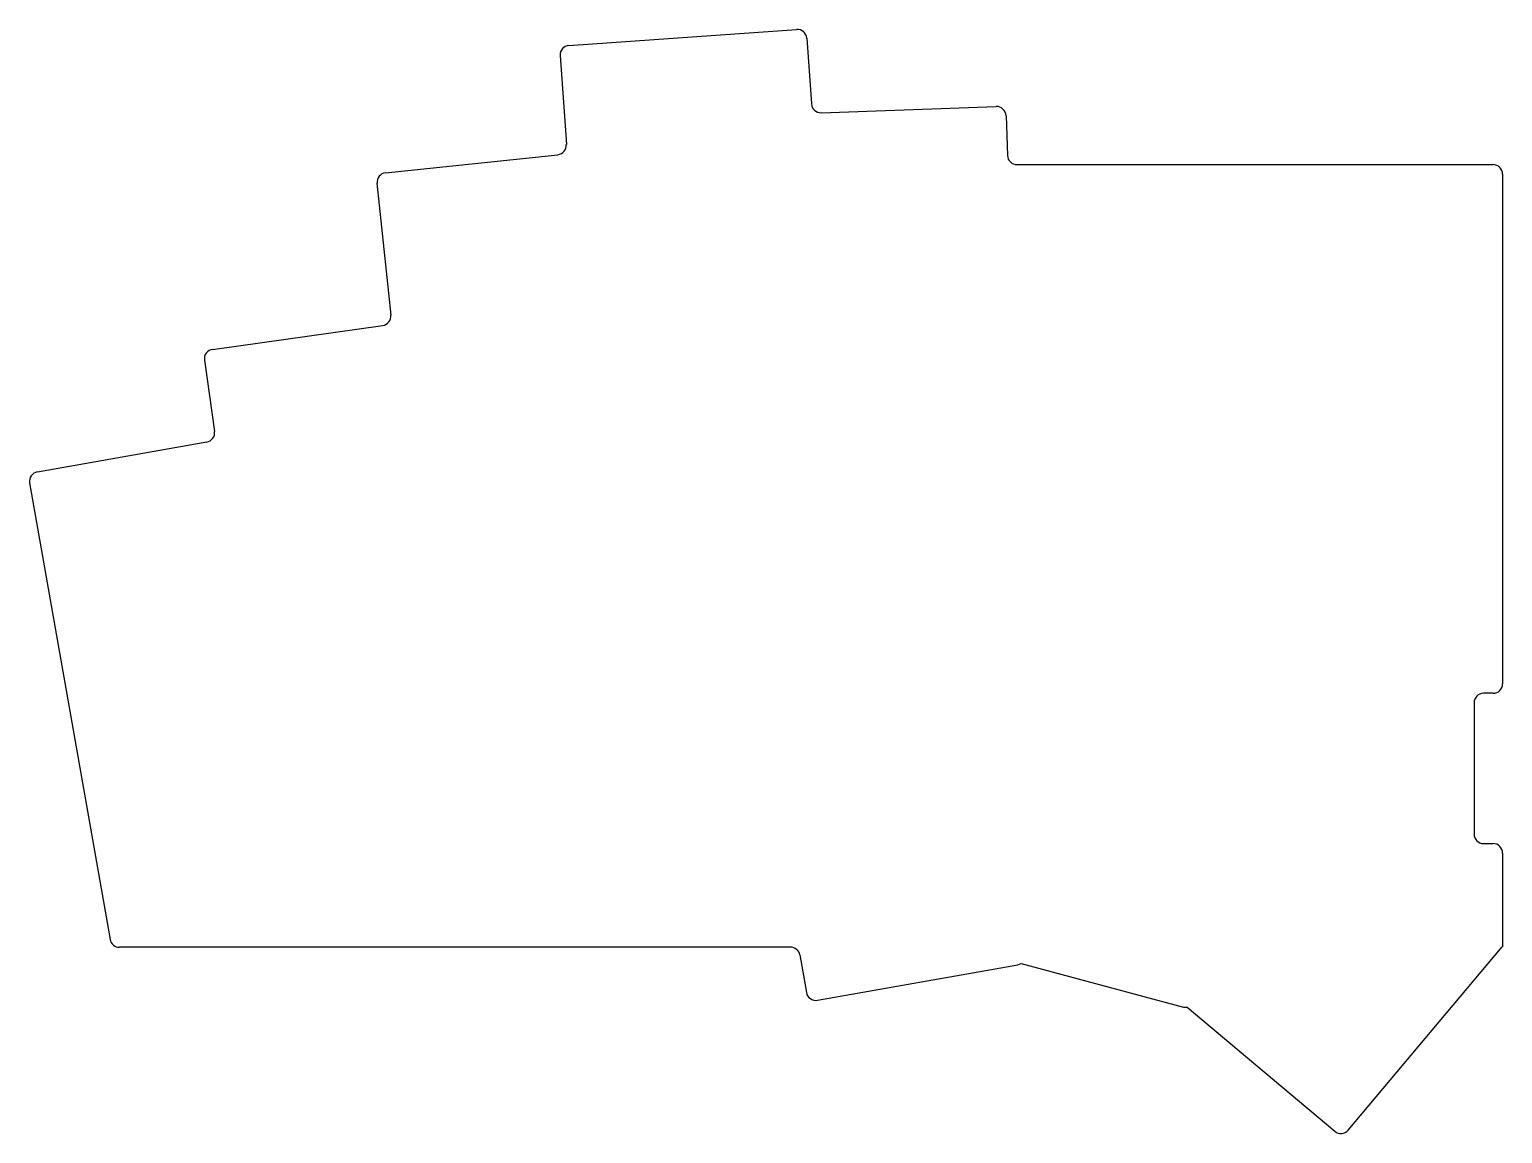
# Model space of a CAD drawing. Header units: millimetres. Extents: x -21 to 134, y -23 to 93.
import ezdxf

# ---------------------------------------------------------------- set-up
doc = ezdxf.new("R2010")
doc.units = ezdxf.units.MM

msp = doc.modelspace()

# ---------------------------------------------------------------- linework, layer by layer
for p, q in [((35.48, 91.52), (59.42, 93.19)), ((60.49, 92.26), (60.97, 85.37)), ((34.55, 90.45), (35.21, 81.09)), ((62, 84.44), (80.41, 85.09)), ((81.44, 84.12), (81.59, 79.95)), ((16.19, 78.12), (34.32, 80.02)), ((82.59, 78.98), (132.65, 78.98)), ((133.65, 77.98), (133.65, 24.38)), ((15.3, 77.02), (16.76, 63.16)), ((-1.99, 59.55), (15.9, 62.06)), ((-2.84, 58.42), (-1.78, 50.93)), ((-20.41, 46.66), (-2.6, 49.81)), ((-21.22, 45.51), (-12.76, -2.5)), ((132.65, 23.38), (131.65, 23.38)), ((130.65, 22.38), (130.65, 8.58)), ((131.65, 7.58), (132.65, 7.58)), ((133.65, 6.58), (133.65, -3.28)), ((58.78, -3.31), (-11.77, -3.33)), ((59.76, -4.13), (60.46, -8.08)), ((117.43, -22.56), (133.6, -3.28)), ((133.65, -3.28), (133.6, -3.28)), ((61.62, -8.89), (82.68, -5.18)), ((82.68, -5.18), (83.03, -5.04)), ((83.03, -5.04), (100.1, -9.61)), ((100.1, -9.61), (100.48, -9.64)), ((100.48, -9.64), (116.02, -22.68))]:
    msp.add_line(p, q)
for centre, start, end in [((59.49, 92.19), 4, 94), ((35.55, 90.52), 94, 184), ((61.97, 85.44), 184, 272), ((80.44, 84.09), 2, 92), ((34.21, 81.02), 276, 4), ((82.59, 79.98), 182, 270), ((16.3, 77.12), 96, 186), ((132.65, 77.98), 0, 90), ((15.76, 63.05), 278, 6), ((-1.85, 58.56), 98, 188), ((-2.77, 50.79), 280, 8), ((-20.24, 45.68), 100, 190), ((131.65, 22.38), 90, 180), ((132.65, 24.38), 270, 0), ((131.65, 8.58), 180, 270), ((132.65, 6.58), 0, 90), ((-11.77, -2.33), 190, 270.0205), ((58.78, -4.31), 10, 90.0205), ((61.44, -7.91), 190, 280), ((116.66, -21.91), 230, 320)]:
    msp.add_arc(centre, 1, start, end)

doc.saveas('drawing.dxf')
